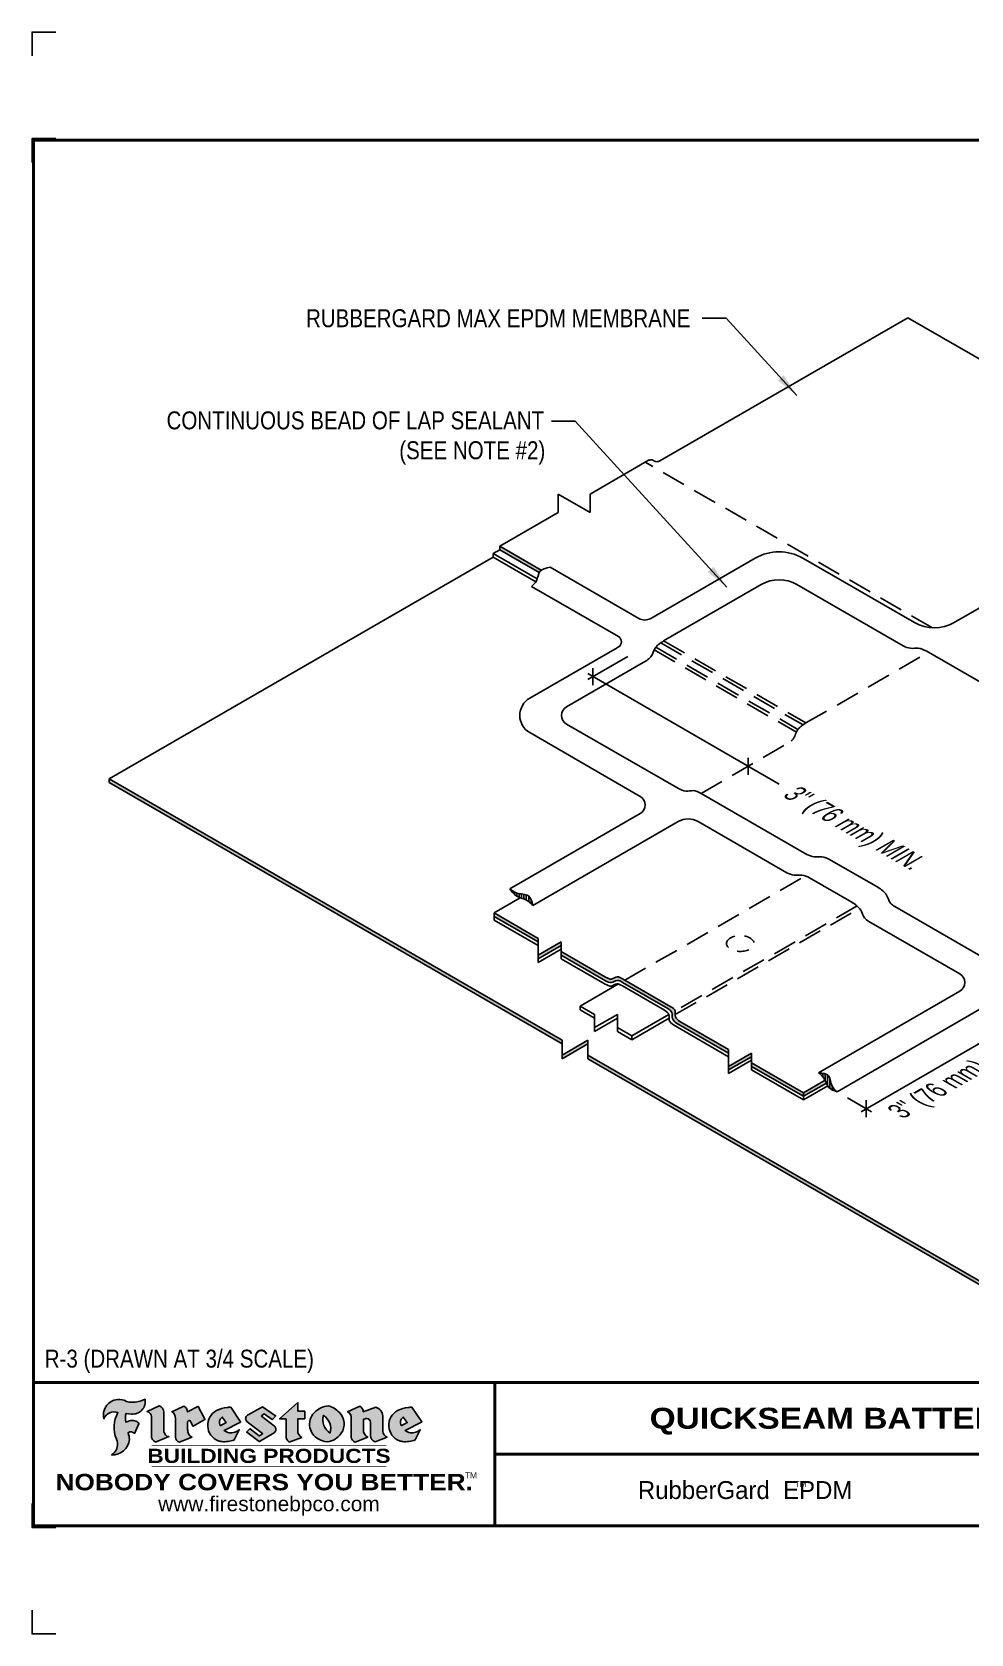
# Model space of a CAD drawing. Header units: inches. Extents: x 277.4 to 297.5, y -265.2 to -248.5.
# Drawn here: x 277.45 to 287.27, y -265.24 to -248.47 of the extents above; entities that cross this region are included whole.
import ezdxf
from ezdxf.enums import TextEntityAlignment as Align

# ---------------------------------------------------------------- set-up
doc = ezdxf.new("R2010")
doc.units = ezdxf.units.IN
doc.header["$MEASUREMENT"] = 0
doc.linetypes.add('HIDDEN', pattern=[0.375, 0.25, -0.125])
doc.linetypes.add('HIDDEN2', pattern=[0.1875, 0.125, -0.0625])
doc.layers.get('0').update_dxf_attribs({"linetype": 'CONTINUOUS'})
doc.layers.get('DEFPOINTS').update_dxf_attribs({"linetype": 'CONTINUOUS'})
for name, color, linetype in [('FSBP-ACCESSORY-FIRESTONE', 7, 'CONTINUOUS'), ('FSBP-ANNO-NOTE', 7, 'CONTINUOUS'), ('FSBP-MEMBRANE', 7, 'CONTINUOUS'), ('FSBP-SEALANTS', 1, 'CONTINUOUS'), ('FSBP-TTLB', 7, 'CONTINUOUS'), ('FSBP-TTLB-BORDER', 7, 'CONTINUOUS'), ('FSBP-TTLB-TEXT', 7, 'CONTINUOUS')]:
    doc.layers.add(name, color=color, linetype=linetype)
doc.styles.add('FSBP_ARIAL', font='arial.ttf')
doc.styles.add('FSBP_ARIAL_BOLD', font='')
doc.styles.add('FSBP_ARIAL_NAR', font='ARIALN.TTF')
doc.styles.add('FSBP_BANKGOTHIC', font='bgothm.ttf')
doc.styles.get('FSBP_ARIAL_BOLD').set_extended_font_data('Arial Black')
doc.dimstyles.new('FSBP-LEADER', dxfattribs={"dimtxt": 0.1875, "dimasz": 0.25, "dimexe": 0.0625, "dimexo": 0.125, "dimgap": 0.125, "dimtad": 0, "dimtih": 1, "dimtoh": 1, "dimdec": 4, "dimzin": 0, "dimdsep": 46, "dimlunit": 4, "dimtxsty": 'FSBP_ARIAL_NAR', "dimcen": 0.09375, "dimclrd": 256, "dimclre": 256, "dimclrt": 256, "dimadec": 0, "dimazin": 0, "dimtfac": 1, "dimtdec": 4, "dimtofl": 0, "dimtmove": 0, "dimatfit": 3, "dimfxl": 1, "dimtolj": 1, "dimtzin": 0, "dimlwd": -1, "dimlwe": -1, "dimarcsym": 0})
pattern_1 = [(90, (134.5424210461586, -3.462001263453374), (-0.025, 3.469446951953614e-18), [])]

# ---------------------------------------------------------------- blocks, each defined once
blk = doc.blocks.new('TTLB-EPDM_1')
at = {"layer": 'FSBP-TTLB-TEXT'}
h = blk.add_hatch(color=1, dxfattribs=at)
edge = h.paths.add_edge_path()
edge.add_arc((1.037309769669573, -0.1982514792917306), 0.1319107607348553, 264.0410451462098, 370.3106169565175)
edge.add_arc((1.027551646585694, 0.1214293576525799), 0.3273056962876235, 270.05058356628535, 295.23459397187514, ccw=False)
edge.add_arc((1.022801957313345, -0.06680179986895154), 0.1391656561713503, 249.3281275763668, 272.0749124149863, ccw=False)
edge.add_line((0.9736743133014443, -0.1970076156048179), (0.9474927838574558, -0.1852745150568325))
edge.add_arc((0.8939498971398288, -0.3394262635682071), 0.1631857907024099, 70.84590087378872, 194.3325259843273)
edge.add_arc((0.8444260109029493, -0.4259936440910768), 0.1179914261095279, 70.96950098067128, 156.9641407594482, ccw=False)
edge.add_arc((1.153141409296894, -0.4684497516079468), 0.3110405457095052, 150.3231137483159, 203.2084295854517)
edge.add_arc((0.7562495500622943, -0.6412608153899899), 0.1218587156617311, 0.8849157075190988, 24.34668939894999, ccw=False)
edge.add_arc((0.7493781665697374, -0.6475258110744375), 0.1289731377238325, -58.36655102076742, 3.6216782311386737, ccw=False)
edge.add_arc((0.8256699029544474, -0.5792158350996106), 0.1783301886510354, 267.2205474105585, 354.1381621173521)
edge.add_arc((0.7903121048625305, -0.6011409294291745), 0.212787892960859, 0.9996158580669322, 21.00503380861244)
edge.add_arc((1.01880712263941, -0.5666691048185161), 0.05136395668415847, 40.82117713173261, 125.52727787225791, ccw=False)
edge.add_line((1.057676976260041, -0.5330924682126437), (1.102776947655911, -0.4308018311949837))
edge.add_arc((1.040858222524664, -0.4699705673995949), 0.07326744446031509, 32.31675181867256, 66.31481236598174)
edge.add_arc((1.032262518825329, -0.5063316993097662), 0.1102246948011782, 69.8179132332389, 125.254734720681)
edge.add_arc((1.127708877207287, -0.368959353531244), 0.1659710644737306, 164.1569669952081, 196.5811013160487, ccw=False)
edge.add_line((0.9680425188342383, -0.3236487780942383), (1.023615334387159, -0.3294494641845773))
h = blk.add_hatch(color=1, dxfattribs=at)
edge = h.paths.add_edge_path()
edge.add_line((1.275239419159561, -0.6223407783464694), (1.415345367376062, -0.5660418822574371))
edge.add_arc((1.421019305783958, -0.5090099247487757), 0.05731350411836949, 181.9717871001989, 264.31851000495806, ccw=False)
edge.add_line((1.363739737527226, -0.5109819325197265), (1.363412352251203, -0.3102363679013962))
edge.add_arc((1.294263659668751, -0.3103491388303989), 0.06914878453844908, 0.0934405599591014, 72.42834396969012)
edge.add_line((1.315139561173908, -0.2444268274366692), (1.186839444240604, -0.3024209471341379))
edge.add_arc((1.175246268095289, -0.3585110609420917), 0.05727567197445628, -0.017399788185912257, 78.322067691347, ccw=False)
edge.add_line((1.232521937428658, -0.3585284546236807), (1.232574268422297, -0.555126496687123))
edge.add_arc((1.305699496415486, -0.5558575689677219), 0.07312888236350451, 179.4272023230205, 245.3845503102953)
h = blk.add_hatch(color=1, dxfattribs=at)
edge = h.paths.add_edge_path()
edge.add_line((1.792026821926584, -0.3839679064720229), (1.722158956877934, -0.2518542302253621))
edge.add_arc((1.720119655279638, -0.2529327078887852), 0.002306916790721817, 27.87197133405656, 117.3766794470751)
edge.add_line((1.719058846382097, -0.250884159729182), (1.610638460368705, -0.3070279753467702))
edge.add_arc((1.547088841662962, -0.3061026658494403), 0.06355635479880145, 359.165808011073, 425.8793658831422)
edge.add_line((1.573061729235633, -0.2480956029480268), (1.446879247402876, -0.3051325108639702))
edge.add_arc((1.407812067100189, -0.370357133046621), 0.07602957263902092, -3.441403975725109, 59.07992244284969, ccw=False)
edge.add_line((1.483704536400296, -0.3749210150788969), (1.483704536400296, -0.5723838140635706))
edge.add_arc((1.54053746518044, -0.568254406115083), 0.05698275005415228, 184.1557352478595, 255.3066498366543)
edge.add_line((1.526084036778343, -0.6233736605654059), (1.657291340682093, -0.570650514527486))
edge.add_arc((1.688298576827198, -0.5021390388423987), 0.0752015358480571, 207.5160880841914, 245.649226723163, ccw=False)
edge.add_arc((1.721050197024907, -0.4914488168456328), 0.1093332836229113, 179.4823365255141, 204.5537900001094, ccw=False)
edge.add_line((1.611721375809452, -0.4904610114968335), (1.611721375809452, -0.4126404716788983))
edge.add_arc((1.628589765097195, -0.414159299036043), 0.01693662875851176, 28.356188110622725, 174.8549701683585, ccw=False)
edge.add_arc((1.627340435522395, -0.4197189881350504), 0.02111886817708033, 22.216893572439517, 40.10213956426492, ccw=False)
edge.add_line((1.646891420738257, -0.4117336534413738), (1.666638796144639, -0.4549750258192233))
edge.add_arc((1.668737246926742, -0.4540167099035481), 0.002306916790685496, 204.545128184284, 299.6323508190091)
edge.add_line((1.669877862091766, -0.4560219186518992), (1.791128135493295, -0.3870515928837648))
edge.add_line((1.791128135493295, -0.3870515928837648), (1.792026821926584, -0.3839679064720229))
h = blk.add_hatch(color=1, dxfattribs=at)
h.paths.add_polyline_path([(2.063388732080512, -0.2583237030618903, 0.02524281661523788), (2.025024361750752, -0.2610532129309178, 0.1213611957758757), (1.901773912052249, -0.3008158885520373, 0.6151668103976068), (1.93274136141747, -0.6099060679591872, 0.05306812109568645), (1.967936229862175, -0.617865745600497, 0.1150932231766138), (2.099126721549737, -0.5994933789882708), (2.151195569562105, -0.4944891916583316, -0.08755405562188731), (2.104230609512001, -0.5187113292177372, -0.265591761123442), (1.992692314386659, -0.5010701623316862), (2.165347897647223, -0.4141184325909109, 0.4518949533370738), (2.166222728871162, -0.4107679608846269)])
h.paths.add_polyline_path([(2.014217313945437, -0.4188965037300676), (1.951113654018855, -0.4515330109460507, -0.3720533890450154), (1.973177450672722, -0.3607130665457561)], flags=16)
h = blk.add_hatch(color=1, dxfattribs=at)
edge = h.paths.add_edge_path()
edge.add_arc((2.260407392426802, -0.3775796671688782), 0.04152450223225729, 123.20805433950699, 232.2027298779723, ccw=False)
edge.add_line((2.237665217914071, -0.3428366421988329), (2.393535971665983, -0.2540943745380986))
edge.add_arc((2.394677353533142, -0.2560991469722482), 0.002306916790741334, 55.64644466176611, 119.65426054492559, ccw=False)
edge.add_line((2.395979141996861, -0.2541946229174954), (2.531809646140459, -0.3470380726374032))
edge.add_arc((2.530468902927946, -0.3489153772789875), 0.002306916790700397, -42.731101238422525, 54.4661353739603, ccw=False)
edge.add_line((2.532163440279987, -0.3504807552658491), (2.498457913851155, -0.3869673252714421))
edge.add_arc((2.496763376499139, -0.3854019472845934), 0.002306916790672934, 233.7527076894875, 317.26889876138785, ccw=False)
edge.add_line((2.495399362263356, -0.38726241234572), (2.413849913492982, -0.3274738082119626))
edge.add_arc((2.412485899257181, -0.3293342732731342), 0.002306916790720064, 53.75270768979358, 124.4135619297835)
edge.add_line((2.41118211687575, -0.3274311136421062), (2.382933981293377, -0.346782838468144))
edge.add_arc((2.38423776367478, -0.3486859980991606), 0.002306916790694898, 124.4135619293799, 231.8459020253626)
edge.add_line((2.382812599816248, -0.3505000469010184), (2.519899969301207, -0.4581994452042721))
edge.add_arc((2.494247019847682, -0.4908523236374461), 0.04152450223225742, -55.21225898295222, 51.84590202520428, ccw=False)
edge.add_line((2.517938320565804, -0.5249552055672808), (2.364434947484597, -0.6179520922513717))
edge.add_arc((2.36323960192349, -0.6159790200102006), 0.002306916790726996, 233.2955624372927, 301.20872157023314, ccw=False)
edge.add_line((2.361860787187538, -0.6178285429225383), (2.231266621301074, -0.5204709167214361))
edge.add_arc((2.232647938930649, -0.5186232623475259), 0.002306916790697672, 135.5134179846393, 233.21798691998708, ccw=False)
edge.add_line((2.231002150870836, -0.5170067083764565), (2.262839375599356, -0.4845937328397696))
edge.add_arc((2.264485163659225, -0.4862102868108537), 0.002306916790748497, 53.0352839999411, 135.513417985369, ccw=False)
edge.add_line((2.265872365996302, -0.4843670465239001), (2.361834678328762, -0.5565872257804898))
edge.add_arc((2.363221880665761, -0.5547439854936304), 0.002306916790627066, 233.0352840000685, 302.2362632414394)
edge.add_line((2.36445241715569, -0.5566953042850713), (2.39428499383348, -0.5378823484768844))
edge.add_arc((2.393054457343549, -0.5359310296853765), 0.002306916790685166, 302.2362632406177, 412.2027298768422)
edge.add_line((2.394468296066179, -0.5341081404551886), (2.234958295420142, -0.4103916733127022))
h = blk.add_hatch(color=1, dxfattribs=at)
edge = h.paths.add_edge_path()
edge.add_line((2.763460561272041, -0.2072496393923444), (2.763460561272041, -0.2969520779963801))
edge.add_arc((2.765767478062699, -0.2969520779963943), 0.00230691679065842, 179.9999999996471, 269.9999999996471)
edge.add_line((2.765767478062685, -0.2992589947870528), (2.835417693520355, -0.2992589947870528))
edge.add_arc((2.835417693520355, -0.3015659115777538), 0.002306916790701052, 0, 90, ccw=False)
edge.add_line((2.837724610311056, -0.3015659115777538), (2.837724610311056, -0.3790761307453892))
edge.add_arc((2.83541769352037, -0.3790761307453749), 0.002306916790686842, 269.99999999964706, 359.99999999964706, ccw=False)
edge.add_line((2.835417693520355, -0.3813830475360618), (2.765767478062685, -0.3813830475360618))
edge.add_arc((2.765767478062699, -0.3836899643267202), 0.00230691679065842, 90.00000000035294, 180.0000000003529)
edge.add_line((2.763460561272041, -0.3836899643267344), (2.763460561272041, -0.5033995910642801))
edge.add_arc((2.836735953378943, -0.5071368822038516), 0.07337063740681413, 177.0802527808789, 245.3249543133826)
edge.add_line((2.806105814540615, -0.5738080530967267), (2.674529557384915, -0.6226036013049594))
edge.add_arc((2.708610405062069, -0.564298408791804), 0.06753517344606039, 177.0345319916277, 239.6926428024901, ccw=False)
edge.add_line((2.641165668230087, -0.560804539009709), (2.641165668230087, -0.3836899643267344))
edge.add_arc((2.638858751439429, -0.3836899643267202), 0.00230691679065842, 359.9999999996471, 449.999999999647)
edge.add_line((2.638858751439443, -0.3813830475360618), (2.572857950769389, -0.3813830475360618))
edge.add_line((2.572857950769389, -0.3813830475360618), (2.763460561272041, -0.2072496393923444))
h = blk.add_hatch(color=1, dxfattribs=at)
edge = h.paths.add_edge_path(flags=16)
edge.add_arc((2.940363509127394, -0.4847985213681437), 0.1684614578629418, 344.5558804047865, 417.0140046669545)
edge.add_arc((3.194458079644619, -0.3883534532477785), 0.1684614578629414, 164.5558804047864, 237.0140046669546)
edge = h.paths.add_edge_path()
edge.add_arc((3.069375116502199, -0.4399344555144872), 0.1828726885096673, 136.0914512150047, 191.213418978326)
edge.add_arc((3.064939550433406, -0.4318234379590333), 0.1803148804748503, 194.0167254156723, 240.6663730831859)
edge.add_arc((3.098047041778981, -0.3845058757092554), 0.2378525180183701, 239.2975390661776, 264.2889872773176)
edge.add_arc((3.04884478212623, -0.4190232383793012), 0.203760689247156, 277.1986764832036, 326.503572961274)
edge.add_arc((3.077739326803546, -0.4341046616465112), 0.171374865791709, 325.3768876809902, 406.3828327799087)
edge.add_arc((3.011839488065919, -0.4896144380417797), 0.2571945645850002, 44.28462553519766, 73.82901434867304)
edge.add_arc((3.117152499586992, -0.4983433120546693), 0.2579560664039132, 97.50292863483666, 134.1039137579027)
h = blk.add_hatch(color=1, dxfattribs=at)
edge = h.paths.add_edge_path()
edge.add_line((3.322690228557462, -0.5721896537377091), (3.322690228557462, -0.3749210150788969))
edge.add_arc((3.246797759257384, -0.3703571330465745), 0.076029572638996, 356.5585960242387, 419.0799224428129)
edge.add_line((3.285864939560099, -0.3051325108639702), (3.412047421392799, -0.2480956029480268))
edge.add_arc((3.386074533820159, -0.3061026658494941), 0.06355635479883807, 0.3962622833877276, 65.87936588318718, ccw=False)
edge.add_line((3.449629368605429, -0.3056631084210863), (3.580526418688805, -0.2593848434574539))
edge.add_arc((3.555744121700958, -0.3530904070730321), 0.09692726601172152, 2.366977007666776, 75.18615851992018, ccw=False)
edge.add_line((3.652588689330287, -0.3490873311063041), (3.652588689330287, -0.4883770011386872))
edge.add_arc((3.761877549389556, -0.4914934052703811), 0.1093332836229047, 178.3666365323574, 204.5537900000422)
edge.add_arc((3.729125929191727, -0.5021836272670953), 0.07520153584796169, 207.5160880841711, 245.2240541443093)
edge.add_line((3.697611150971852, -0.5704631245385627), (3.572585913552643, -0.6207021253773775))
edge.add_arc((3.59534718600759, -0.5526356419907701), 0.07177131519198746, 180.3328587115751, 251.51018566665869, ccw=False)
edge.add_line((3.523577081955409, -0.5530525936986663), (3.523577081955409, -0.4153032515383615))
edge.add_arc((3.486319529276879, -0.4148773504126441), 0.0372599868942854, 359.3450650296066, 449.0500281941028)
edge.add_arc((3.482769874121713, -0.4419622099033496), 0.06447454900600783, 86.29402372314017, 119.8211331593848)
edge.add_line((3.450707067966732, -0.3860252459975726), (3.450707067966732, -0.4904610114968335))
edge.add_arc((3.560035889182251, -0.491448816845647), 0.1093332836229751, 179.4823365255069, 204.5537900001023)
edge.add_arc((3.527284268984408, -0.5021390388424952), 0.07520153584796385, 207.5160880841699, 245.6492267231416)
edge.add_line((3.496277032839316, -0.570650514527486), (3.365069728935509, -0.6233736605654059))
edge.add_arc((3.37950248606194, -0.5682868177318081), 0.05694615642555727, 183.9298782390169, 255.318496325343, ccw=False)
h = blk.add_hatch(color=1, dxfattribs=at)
h.paths.add_polyline_path([(3.957695472291277, -0.2583237030618903, 0.02524281661523822), (3.919331101961575, -0.2610532129309178, 0.1085638477195505), (3.807890832595604, -0.2939221658134414, 0.6425897848490651), (3.827048101628293, -0.6099060679591872, 0.05306812109569052), (3.862242970072884, -0.617865745600497, 0.1150932231766133), (3.993433461760503, -0.5994933789882708), (4.045502309772871, -0.4944891916583316, -0.08755405562189084), (3.998537349722767, -0.5187113292177372, -0.2655917611234366), (3.886999054597368, -0.5010701623316862), (4.059654637857989, -0.4141184325909109, 0.4518949533370731), (4.060529469081928, -0.4107679608846269)])
h.paths.add_polyline_path([(3.90852405415626, -0.4188965037300676), (3.845420394229677, -0.4515330109460507, -0.3720533890450147), (3.867484190883488, -0.3607130665457561)], flags=16)
at = {"layer": 'DEFPOINTS', "linetype": 'Continuous', "ltscale": 1.75}
for points in [[(-0.015625, 13.88083333333333), (-0.015625, 14.13083333333333), (0.234375, 14.13083333333333)], [(-0.015625, -2.380833333333342), (-0.015625, -2.630833333333342), (0.234375, -2.630833333333342)]]:
    blk.add_lwpolyline(points, dxfattribs=at)
at = {"layer": 'DEFPOINTS', "color": 1}
for points in [[(0.234375, 13.015625), (-0.015625, 13.015625), (-0.015625, 12.765625)], [(0.234375, -1.515625), (-0.015625, -1.515625), (-0.015625, -1.265625)]]:
    blk.add_lwpolyline(points, dxfattribs=at)
at = {"layer": 'FSBP-TTLB', "const_width": 0.03125}
for points in [[(0, 0), (0, -1.5), (20, -1.5), (20, 0), (0, 0)], [(4.825208527206769, 0), (4.825208527206769, -0.75)], [(4.825208527206769, -0.75), (15.84028770518938, -0.75)], [(4.825208527206769, -0.75), (4.825208527206769, -1.5)]]:
    blk.add_lwpolyline(points, dxfattribs=at)
at = {"layer": 'FSBP-TTLB-BORDER', "const_width": 0.03125}
blk.add_lwpolyline([(20, 0), (20, 13), (0, 13), (0, 0)], dxfattribs=at)
at = {"layer": 'FSBP-TTLB-TEXT', "color": 1}
blk.add_line((0.7358432058323388, -0.379822754145593), (0.7358432058323388, -0.379822754145593), dxfattribs=at)
for points in [[(1.023615323725323, -0.3294494630716969, 0.5000510906601082), (1.167090420776901, -0.1746414942047778, -0.1103304102359608), (1.027840608309816, -0.2058762110801382, -0.09957876667165425), (0.9736743133014443, -0.1970076156048179), (0.9474927838574558, -0.1852745150568325, 0.5978159689075124), (0.7358432058323388, -0.379822754145593, -0.3938834584182213), (0.8828996422548698, -0.3144510229727047, 0.2349406564350952), (0.86727108227484, -0.5910237178633082, -0.1027304183841549), (0.8780937320133262, -0.6393788197974146, -0.2772692352614086), (0.8170223912655956, -0.7573362346216896, 0.3985429150902959), (1.003067614090241, -0.5974286950643517, 0.0875124847930418), (0.9889600163401155, -0.5248671157293501, -0.3874031597924062), (1.057676976260041, -0.5330924682126437), (1.102776947655911, -0.4308018311949837, 0.1494423498871741), (1.07029056398062, -0.4028746979725923, 0.2467195073738216), (0.9686394281704906, -0.4163228904100862, -0.1424285161541127), (0.9680425188342383, -0.3236487780942383), (1.023615334387159, -0.3294494641845773)], [(2.166222728871162, -0.4107679608846269), (2.063388732080512, -0.2583237030618903, 0.02524281661523788), (2.025024361750752, -0.2610532129309178, 0.1085638477195265), (1.913584092384895, -0.2939221658134414, 0.6425897848491228), (1.93274136141747, -0.6099060679591872, 0.05306812109568648), (1.967936229862175, -0.617865745600497, 0.1150932231766137), (2.099126721549737, -0.5994933789882708), (2.151195569562105, -0.4944891916583316, -0.0875540556218873), (2.104230609512001, -0.5187113292177372, -0.2655917611234418), (1.992692314386659, -0.5010701623316862), (2.165347897647223, -0.4141184325909109)], [(2.763460561272041, -0.2072496393923444), (2.763460561272041, -0.2969520779963801, 0.4142135623730958), (2.765767478062685, -0.2992589947870528), (2.835417693520355, -0.2992589947870528, -0.414213562373095), (2.837724610311056, -0.3015659115777538), (2.837724610311056, -0.3790761307453892, -0.4142135623730938), (2.835417693520355, -0.3813830475360618), (2.765767478062685, -0.3813830475360618, 0.4142135623730958), (2.763460561272041, -0.3836899643267344), (2.763460561272041, -0.5033995910642801, 0.3068985753588853), (2.806105814540615, -0.5738080530967267), (2.674529557384915, -0.6226036013049594, -0.2804194150632976), (2.641165668230087, -0.560804539009709), (2.641165668230087, -0.3836899643267344, 0.414213562373095), (2.638858751439443, -0.3813830475360618), (2.572857950769389, -0.3813830475360618), (2.763460561272041, -0.2072496393923444)], [(4.060529469081928, -0.4107679608846269), (3.957695472291277, -0.2583237030618903, 0.02524281661523788), (3.919331101961575, -0.2610532129309178, 0.1085638477195265), (3.807890832595604, -0.2939221658134414, 0.6425897848491228), (3.827048101628293, -0.6099060679591872, 0.05306812109568648), (3.862242970072884, -0.617865745600497, 0.1150932231766137), (3.993433461760503, -0.5994933789882708), (4.045502309772871, -0.4944891916583316, -0.0875540556218873), (3.998537349722767, -0.5187113292177372, -0.2655917611234418), (3.886999054597368, -0.5010701623316862), (4.059654637857989, -0.4141184325909109)], [(4.059654637857989, -0.4141184325909109, 0.4518949533370731), (4.060529469081928, -0.4107679608846269, 0.4518949533370731)]]:
    blk.add_lwpolyline(points, format="xyb", dxfattribs=at)
for points in [[(1.275239419159561, -0.6223407783464694), (1.415345367376062, -0.5660418822574371, -0.3756100036733062), (1.363739737527226, -0.5109819325197265), (1.363412352251203, -0.3102363679013962, 0.3265360292958048), (1.315139561173908, -0.2444268274366692), (1.186839444240604, -0.3024209471341379, -0.3557863980845349), (1.232521937428658, -0.3585284546236807), (1.232574268422297, -0.555126496687123, 0.2960110723418457)], [(1.792026821926584, -0.3839679064720229), (1.722158956877934, -0.2518542302253621, 0.4116839150163434), (1.719058846382097, -0.250884159729182), (1.610638460368705, -0.3070279753467702, 0.2996033003794034), (1.573061729235633, -0.2480956029480268), (1.446879247402876, -0.3051325108639702, -0.2797757560995365), (1.483704536400296, -0.3749210150788969), (1.483704536400296, -0.5723838140635706, 0.320828638474519), (1.526084036778343, -0.6233736605654059), (1.657291340682093, -0.570650514527486, -0.1679398621276611), (1.621603752698661, -0.5368819723450571, -0.1098333365370753), (1.611721375809452, -0.4904610114968335), (1.611721375809452, -0.4126404716788983, -0.743334502655012), (1.64349420176768, -0.4061152228778298, -0.07819791644735608), (1.646891420738257, -0.4117336534413738), (1.666638796144639, -0.4549750258192233, 0.4404648714563479), (1.669877862091766, -0.4560219186518992), (1.791128135493295, -0.3870515928837648)], [(2.234958295420142, -0.4103916733127022, -0.5150044486718882), (2.237665217914071, -0.3428366421988329), (2.393535971665983, -0.2540943745380986, -0.2867822934100265), (2.395979141996861, -0.2541946229174954), (2.531809646140459, -0.3470380726374032, -0.4515027974650387), (2.532163440279987, -0.3504807552658491), (2.498457913851155, -0.3869673252714421, -0.3814439164929681), (2.495399362263356, -0.38726241234572), (2.413849913492982, -0.3274738082119626, 0.3184718635035665), (2.41118211687575, -0.3274311136421062), (2.382933981293377, -0.346782838468144, 0.5064094529656681), (2.382812599816248, -0.3505000469010184), (2.519899969301207, -0.4581994452042721, -0.5043597839115849), (2.517938320565804, -0.5249552055672808), (2.364434947484597, -0.6179520922513717, -0.3053163970316367), (2.361860787187538, -0.6178285429225383), (2.231266621301074, -0.5204709167214361, -0.4541703869768119), (2.231002150870836, -0.5170067083764565), (2.262839375599356, -0.4845937328397696, -0.3762644290664977), (2.265872365996302, -0.4843670465239001), (2.361834678328762, -0.5565872257804898, 0.3114700032088108), (2.36445241715569, -0.5566953042850713), (2.39428499383348, -0.5378823484768844, 0.520381097387146), (2.394468296066179, -0.5341081404551886)], [(2.937624918725987, -0.3131105398334029, 0.2452625673097023), (2.889993533867141, -0.4754966266250307, 0.2064059665179019), (2.976604338974084, -0.5890186876871866, 0.1094800500670344), (3.074378098474654, -0.6211778035979165, 0.2185147641853038), (3.218764944843201, -0.5314757029352819, 0.3689489483072479), (3.195959963110113, -0.3100352223135445, 0.1296305888694145), (3.0834694040758, -0.242595816912754, 0.1610736375384317)], [(3.322690228557462, -0.5721896537377091), (3.322690228557462, -0.3749210150788969, 0.2797757560995341), (3.285864939560099, -0.3051325108639702), (3.412047421392799, -0.2480956029480268, -0.2937618496109166), (3.449629368605429, -0.3056631084210863), (3.580526418688805, -0.2593848434574539, -0.3288760160581939), (3.652588689330287, -0.3490873311063041), (3.652588689330287, -0.4883770011386872, 0.114762897203527), (3.662431105063263, -0.536926560769686, 0.166032965990522), (3.697611150971852, -0.5704631245385627), (3.572585913552643, -0.6207021253773775, -0.3209557512194564), (3.523577081955409, -0.5530525936986663), (3.523577081955409, -0.4153032515383615, 0.4127061514896111), (3.48693727661589, -0.3776224848030694, 0.1473421876160361), (3.450707067966732, -0.3860252459975726), (3.450707067966732, -0.4904610114968335, 0.1098333365370753), (3.460589444855941, -0.5368819723450855, 0.1679398621276611), (3.496277032839316, -0.570650514527486), (3.365069728935509, -0.6233736605654059, -0.3219729545308964), (3.322690228557462, -0.5721896537377091, 29.1476284739)], [(1.951113654018855, -0.4515330109460507), (2.014217313945437, -0.4188965037300676), (1.973177450672722, -0.3607130665457561, 0.3720533890450154)], [(3.10274193015772, -0.5296595419651595, 0.3271311138286319), (3.032079658614293, -0.3434924326507627, 0.3271311138286322)], [(3.845420394229677, -0.4515330109460507), (3.90852405415626, -0.4188965037300676), (3.867484190883488, -0.3607130665457561, 0.3720533890450154)]]:
    blk.add_lwpolyline(points, format="xyb", close=True, dxfattribs=at)
at = {"layer": 'FSBP-TTLB-TEXT', "const_width": 0.0078125}
for points in [[(1.233926579809207, -0.6584455781731435), (3.691229482685259, -0.6584455781731577)], [(1.233926579809207, -0.8761560960495984), (3.691229482685259, -0.8761560960495842)]]:
    blk.add_lwpolyline(points, dxfattribs=at)
at = {"layer": 'FSBP-TTLB-TEXT', "color": 1}
for centre, start, end in [((1.789987520328282, -0.3850463841354355), 299.6323508193319, 27.87197133380463), ((2.164310260790558, -0.412058050385383), 296.7304547840455, 34.00233684987403)]:
    blk.add_arc(centre, 0.00230691679068068, start, end, dxfattribs=at)
at = {"layer": 'FSBP-TTLB-TEXT', "lineweight": 18, "style": 'FSBP_ARIAL_BOLD'}
blk.add_text('BUILDING PRODUCTS', height=0.1484375, dxfattribs=at).set_placement((2.462578031247233, -0.7673008371113639), align=Align.MIDDLE_CENTER)
at = {"layer": 'FSBP-TTLB-TEXT', "color": 1}
for s, height, style, p in [('NOBODY COVERS YOU BETTER.', 0.171875, 'FSBP_ARIAL_BOLD', (2.412604263603384, -1.041650450587369)), ('TM', 0.0625, 'FSBP_BANKGOTHIC', (4.576671173373001, -0.9725745042934193))]:
    blk.add_text(s, height=height, dxfattribs=dict(at, style=style)).set_placement(p, align=Align.MIDDLE_CENTER)
at = {"layer": 'FSBP-TTLB-TEXT'}
for s, height, style, p in [('RubberGard  EPDM', 0.1875, 'FSBP_BANKGOTHIC', (7.443365678241776, -1.125)), ('TM', 0.0625, 'FSBP_BANKGOTHIC', (8.023397742165457, -1.062518816683806)), ('www.firestonebpco.com', 0.15625, 'FSBP_ARIAL', (2.462578031247233, -1.268657306740124))]:
    blk.add_text(s, height=height, dxfattribs=dict(at, style=style)).set_placement(p, align=Align.MIDDLE_CENTER)
for tag, height, style, p in [('MAXIMUM_WARRANTY', 0.1875, 'FSBP_ARIAL_BOLD', (18.03987100774941, 0.2240244307510579)), ('ACCPT_SYSTEMS', 0.21875, 'FSBP_ARIAL', (12.49438170418193, -1.125))]:
    blk.add_attdef(tag, text='', height=height, dxfattribs=dict(at, style=style)).set_placement(p, align=Align.MIDDLE_LEFT)
for tag, height, style, p in [('DETAIL_DESCP_LINE_1', 0.21875, 'FSBP_ARIAL_BOLD', (10.33118450231211, -0.3736318192489421)), ('ISSUE_REV_DATE', 0.21875, 'FSBP_ARIAL', (16.84069633627263, -0.7282559425942452)), ('DETAIL_NUMBER', 0.4375, 'FSBP_ARIAL', (18.91941590748775, -0.8931630692489421))]:
    blk.add_attdef(tag, text='', height=height, dxfattribs=dict(at, style=style)).set_placement(p, align=Align.MIDDLE_CENTER)

msp = doc.modelspace()

# ---------------------------------------------------------------- hatches: boundary and pattern name
at = {"layer": 'FSBP-MEMBRANE'}
h = msp.add_hatch(color=256, dxfattribs=at)
edge = h.paths.add_edge_path()
edge.add_line((282.3386251699789, -253.8546582881031), (282.3386251699789, -253.8921582881037))
edge.add_line((282.3386251699789, -253.8921582881037), (282.7526453360551, -254.1311929424378))
edge.add_spline(control_points=[(282.7526453360551, -254.1311929424377), (282.7547893825515, -254.1270547749422), (282.7606683385544, -254.1175353584323), (282.7686318122929, -254.1099327828122), (282.7739320277897, -254.1059828196405)], knot_values=[0.09305818166656854, 0.09305818166656854, 0.09305818166656854, 0.09305818166656854, 0.1078660927227675, 0.1292804234083405, 0.1292804234083405, 0.1292804234083405, 0.1292804234083405], degree=3, periodic=0)
edge.add_line((282.7739320277897, -254.1059828196405), (282.3386251699789, -253.8546582881031))
msp.add_hatch(color=256, dxfattribs=at).paths.add_polyline_path([(278.2533434398612, -256.2882967947027), (278.2533434398612, -256.3257967947026), (282.9919738518308, -259.0616463386434), (282.9919738518308, -259.0241463386434)])
h = msp.add_hatch(color=256, dxfattribs=at)
h.paths.add_polyline_path([(282.2801732777965, -257.6915689928817), (282.2801732777965, -257.7290689928819), (282.7423072909427, -257.9958821897735), (282.7423072909426, -257.9583821897734)])
h.paths.add_polyline_path([(282.982437909884, -258.0333821897733), (282.982437909884, -257.9958821897735), (282.7423072909427, -258.1345216672599), (282.7423072909427, -258.17202166726)])
edge = h.paths.add_edge_path()
edge.add_line((282.982437909884, -258.0970216672598), (282.982437909884, -258.13452166726))
edge.add_line((282.982437909884, -258.13452166726), (283.4445719229795, -258.4013348641223))
edge.add_spline(control_points=[(283.4445719229837, -258.4013348641245), (283.4657988204937, -258.4125280905972), (283.5071458475504, -258.4343309300183), (283.5654664160084, -258.3835426555177), (283.6042545976081, -258.4070894634857), (283.6234288783937, -258.4187294292939)], knot_values=[0, 0, 0, 0, 0.07911062281623087, 0.1540964269747002, 0.2274015220446953, 0.2274015220446953, 0.2274015220446953, 0.2274015220446953], degree=3, periodic=0)
edge.add_line((283.623428878395, -258.4187294292949), (284.0967389502476, -258.6919951266888))
edge.add_spline(control_points=[(284.0967389502474, -258.6919951266888), (284.1155440497463, -258.7042225581646), (284.1535854043358, -258.7289577666393), (284.1331216051255, -258.8035363859205), (284.1707015500883, -258.8313336553875), (284.1899944883464, -258.8456043256639)], knot_values=[0, 0, 0, 0, 0.07330509507001753, 0.1482908992285296, 0.227401522044658, 0.227401522044658, 0.227401522044658, 0.227401522044658], degree=3, periodic=0)
edge.add_line((284.1899944883471, -258.8456043256645), (284.7327975271278, -259.1589918062214))
edge.add_line((284.7327975271278, -259.1589918062214), (284.7327975271278, -259.1214918062214))
edge.add_line((284.7327975271278, -259.1214918062213), (284.2224704409884, -258.8268543256642))
edge.add_spline(control_points=[(284.2224704409883, -258.826854325664), (284.2031775027303, -258.8125836553875), (284.1773635062992, -258.793489465241), (284.1758244740657, -258.7636654510628), (284.1758365977635, -258.7559679270237)], knot_values=[0, 0, 0, 0, 0.07911062281619348, 0.1058501980217167, 0.1058501980217167, 0.1058501980217167, 0.1058501980217167], degree=3, periodic=0)
edge.add_spline(control_points=[(284.1758365977635, -258.7559679270237), (284.1758570716173, -258.7429687592391), (284.1770208856922, -258.7295034067013), (284.1737981834555, -258.7180823060312)], knot_values=[0.1058501980217167, 0.1058501980217167, 0.1058501980217167, 0.1058501980217167, 0.1510065655522971, 0.1510065655522971, 0.1510065655522971, 0.1510065655522971], degree=3, periodic=0)
edge.add_spline(control_points=[(284.1737981834555, -258.7180823060312), (284.1735776674163, -258.7173008078663), (284.1676177500848, -258.6982153844951), (284.1480200023882, -258.6854725581646), (284.1292149028893, -258.6732451266888)], knot_values=[0.1510065655522971, 0.1510065655522971, 0.1510065655522971, 0.1510065655522971, 0.1540964269746489, 0.2274015220446077, 0.2274015220446077, 0.2274015220446077, 0.2274015220446077], degree=3, periodic=0)
edge.add_line((284.1292149028897, -258.6732451266892), (283.6249235656406, -258.3820923873786))
edge.add_spline(control_points=[(283.6249235656389, -258.3820923873773), (283.6057492848532, -258.370452421569), (283.5669611032536, -258.3469056136011), (283.5086405347956, -258.3976938881016), (283.4672935077389, -258.3758910486806), (283.4460666102289, -258.3646978222079)], knot_values=[0, 0, 0, 0, 0.07330509506999511, 0.1482908992284644, 0.2274015220446519, 0.2274015220446519, 0.2274015220446519, 0.2274015220446519], degree=3, periodic=0)
edge.add_line((283.4460666102254, -258.3646978222059), (282.982437909884, -258.0970216672598))
h.paths.add_polyline_path([(284.9729281460693, -259.1964918062214), (284.9729281460693, -259.1589918062213), (284.7327975271278, -259.2976312837078), (284.7327975271278, -259.3351312837079)])
h.paths.add_polyline_path([(284.9729281460693, -259.2601312837078), (284.9729281460692, -259.2976312837079), (285.5157311848506, -259.6110187642652), (285.5157311848506, -259.5735187642654)])
edge = h.paths.add_edge_path()
edge.add_spline(control_points=[(285.7560175110495, -259.4722893891517), (285.7515626885778, -259.4624185227675), (285.7472643606102, -259.4523314051449), (285.7424914708407, -259.4425986521074)], knot_values=[0.12616494056898, 0.12616494056898, 0.12616494056898, 0.12616494056898, 0.1643446745550489, 0.1643446745550489, 0.1643446745550489, 0.1643446745550489], degree=3, periodic=0)
edge.add_line((285.7424914708407, -259.4425986521074), (285.5157311848507, -259.5735187642653))
edge.add_line((285.5157311848507, -259.5735187642653), (285.5157311848507, -259.6110187642653))
edge.add_line((285.5157311848507, -259.6110187642653), (285.7560175110495, -259.4722893891517))
h = msp.add_hatch(color=256, dxfattribs=at)
h.paths.add_polyline_path([(283.2619728504815, -259.1800303331954), (283.2619728504815, -259.2175303331953), (287.9509155651219, -261.9246926717076), (287.9509155651219, -261.8871926717076)])
h.paths.add_polyline_path([(283.2619728504815, -259.0616463386435), (283.2619728504815, -259.0241463386435), (282.9919738518308, -259.1800303331953), (282.9919738518308, -259.2175303331954)])
at = {"layer": 'FSBP-SEALANTS'}
h = msp.add_hatch(dxfattribs=at)
h.set_pattern_fill('ANSI31', color=256, scale=0.2, angle=45, style=0)
h.set_pattern_definition(pattern_1)
edge = h.paths.add_edge_path()
edge.add_spline(control_points=[(282.6860798627538, -257.6134687167911), (282.6756656226019, -257.5736891858338), (282.6534446743019, -257.488811279437), (282.5239250310443, -257.5003220911055), (282.4673693371226, -257.4579792220752), (282.4441891602524, -257.4406243789946)], knot_values=[0, 0, 0, 0, 0.1314172801804019, 0.2804061118279817, 0.3838827849827198, 0.3838827849827198, 0.3838827849827198, 0.3838827849827198], degree=3, periodic=0)
edge.add_spline(control_points=[(282.4441891602524, -257.4406243789946), (282.4702748829645, -257.4732563490773), (282.5015792540423, -257.5124165943863), (282.5458424797034, -257.5309980886274), (282.5533989303821, -257.5338220888121)], knot_values=[0.1878152017506203, 0.1878152017506203, 0.1878152017506203, 0.1878152017506203, 0.3328294689591825, 0.3618406823695032, 0.3618406823695032, 0.3618406823695032, 0.3618406823695032], degree=3, periodic=0)
edge.add_spline(control_points=[(282.5533989303821, -257.5338220888121), (282.5749649685416, -257.5418817584024), (282.627163635112, -257.5551077649229), (282.6649509588784, -257.592538949366), (282.6860798627538, -257.6134687167911)], knot_values=[0, 0, 0, 0, 0.08279772634861682, 0.1878152017506204, 0.1878152017506204, 0.1878152017506204, 0.1878152017506204], degree=3, periodic=0)
h = msp.add_hatch(dxfattribs=at)
h.set_pattern_fill('ANSI31', color=256, scale=0.2, angle=45, style=0)
h.set_pattern_definition(pattern_1)
edge = h.paths.add_edge_path()
edge.add_spline(control_points=[(285.8677120229317, -259.5640525326497), (285.8476761580715, -259.5464789069923), (285.7983206696767, -259.5031887928276), (285.8023713958908, -259.3761073724509), (285.7161217870101, -259.3676862226804), (285.6737313161983, -259.3635473458997)], knot_values=[0, 0, 0, 0, 0.09391885667534985, 0.23135567508684, 0.3641902836959798, 0.3641902836959798, 0.3641902836959798, 0.3641902836959798], degree=3, periodic=0)
edge.add_spline(control_points=[(285.6737313161983, -259.3635473458997), (285.6948557777268, -259.3812895370666), (285.7220453039767, -259.4041257060175), (285.7389732670447, -259.4354244221681), (285.7424914708407, -259.4425986521074)], knot_values=[0, 0, 0, 0, 0.09802180474914961, 0.1261649405689799, 0.1261649405689799, 0.1261649405689799, 0.1261649405689799], degree=3, periodic=0)
edge.add_spline(control_points=[(285.7424914708407, -259.4425986521074), (285.7472643606102, -259.4523314051449), (285.7515626885778, -259.4624185227675), (285.7560175110495, -259.4722893891517)], knot_values=[0.1261649405689799, 0.1261649405689799, 0.1261649405689799, 0.1261649405689799, 0.1643446745550489, 0.1643446745550489, 0.1643446745550489, 0.1643446745550489], degree=3, periodic=0)
edge.add_spline(control_points=[(285.7560175110495, -259.4722893891517), (285.7605659833408, -259.4823677620887), (285.7652775989886, -259.4922206961), (285.7708240552365, -259.5012408268796)], knot_values=[0.1643446745550489, 0.1643446745550489, 0.1643446745550489, 0.1643446745550489, 0.2033270275489429, 0.2033270275489429, 0.2033270275489429, 0.2033270275489429], degree=3, periodic=0)
edge.add_spline(control_points=[(285.7708240552365, -259.5012408268796), (285.7745565727797, -259.5073109723691), (285.7967256726204, -259.5380142391495), (285.8358456585143, -259.5523637256348), (285.8677120229317, -259.5640525326497)], knot_values=[0.2033270275489429, 0.2033270275489429, 0.2033270275489429, 0.2033270275489429, 0.2295604115184848, 0.3448080262700725, 0.3448080262700725, 0.3448080262700725, 0.3448080262700725], degree=3, periodic=0)

# ---------------------------------------------------------------- linework, layer by layer
at = {"layer": 'FSBP-ACCESSORY-FIRESTONE', "linetype": 'HIDDEN'}
for p, q in [((283.6490708021518, -258.3960338008782), (285.5376624671699, -257.3056548946906)), ((286.0778204793079, -257.6187945209778), (284.1737981834556, -258.7180823060312)), ((284.1758365977636, -258.7559679269817), (286.1024015114173, -257.6436651554725))]:
    msp.add_line(p, q, dxfattribs=at)
at = {"layer": 'FSBP-ACCESSORY-FIRESTONE'}
for p, q in [((283.1798562782138, -258.6669349325814), (283.5808086741608, -258.4354449588491)), ((283.1798562782138, -258.7059974325814), (283.1798562782138, -258.6669349325814)), ((283.3304239074257, -258.7538651938382), (283.1798562782138, -258.6669349325814)), ((283.3304239074257, -258.7929276938381), (283.1798562782138, -258.7059974325814)), ((283.5705545263671, -258.7538651938382), (283.3304239074257, -258.8925046713246)), ((283.3304239074257, -258.9315671713246), (283.3304239074257, -258.7538651938382)), ((283.3304239074257, -258.9315671713246), (283.5705545263671, -258.7929276938381)), ((283.5705545263671, -258.7538651938382), (283.5705545263671, -258.9315671713246)), ((284.1088462781718, -258.7555823060312), (283.7211221555791, -258.9794349325814)), ((283.7211221555791, -259.0184974325814), (284.1108846924797, -258.7934679269817)), ((283.7211221555791, -258.9794349325814), (283.5705545263671, -258.8925046713246)), ((283.7211221555791, -259.0184974325814), (283.5705545263671, -258.9315671713246)), ((283.7211221555791, -258.9794349325814), (283.7211221555791, -259.0184974325814))]:
    msp.add_line(p, q, dxfattribs=at)
at = {"layer": 'FSBP-ACCESSORY-FIRESTONE', "linetype": 'HIDDEN2'}
msp.add_ellipse((284.8551763926991, -258.0121884135045), major_axis=(-0.1435247896162018, 0), ratio=0.5773502691897233, dxfattribs=at)
at = {"layer": 'FSBP-ANNO-NOTE'}
for p, q in [((283.677618356417, -255.009753700476), (283.2597283956714, -255.2510225818041)), ((285.260919732679, -256.3439109389253), (283.2597283956714, -255.1885225818041)), ((283.313854983408, -255.1313842341558), (283.313854983408, -255.3081609294525)), ((284.9376526157513, -256.0688842342987), (284.9376526157513, -256.2456609295953)), ((287.8512891961133, -258.7717713475445), (286.1192383885445, -259.7717713475445)), ((285.9759651984048, -259.6265525326497), (286.2274915640175, -259.7717713475445)), ((286.173364976281, -259.8289096951928), (286.173364976281, -259.6521329998962))]:
    msp.add_line(p, q, dxfattribs=at)
at = {"layer": 'FSBP-MEMBRANE'}
for p, q in [((284.0130295682438, -252.9629404580333), (286.6079108378789, -251.4647850584944)), ((291.3465412498485, -254.2006346024352), (286.6079108378788, -251.4647850584944)), ((283.2835654286604, -253.3090967753857), (283.8947645674038, -252.9562207881038)), ((283.2835654286604, -253.5017823008217), (282.9498243087223, -253.3090967753857)), ((282.9498243087223, -253.3090967753857), (282.9498243087223, -253.5017823008217)), ((283.2835654286604, -253.5017823008217), (283.2835654286604, -253.3090967753857)), ((282.3386251699789, -253.8546582881036), (282.9498243087223, -253.5017823008217)), ((282.2709669353081, -253.9312207881038), (282.3386251699789, -253.8921582881038)), ((282.2709669353081, -253.9687207881037), (282.2709669353081, -253.9312207881038)), ((282.2709669353081, -253.9312207881037), (282.7308599338159, -254.1967401345906)), ((282.7739320277897, -254.1059828196405), (282.3386251699789, -253.8546582881031)), ((282.3386251699789, -253.8921582881038), (282.3386251699789, -253.8546582881036)), ((282.752645336055, -254.1311929424377), (282.3386251699789, -253.8921582881037)), ((278.2533434398612, -256.2882967947027), (282.2709669353081, -253.9687207881037)), ((282.2709669353083, -253.9687207881036), (282.7171543770336, -254.2263272276928)), ((282.9919738518308, -259.0241463386434), (278.2533434398611, -256.2882967947027)), ((278.2533434398612, -256.2882967947027), (278.2533434398612, -256.3257967947026)), ((282.9919738518308, -259.0616463386434), (278.2533434398612, -256.3257967947026)), ((282.2801732777966, -257.691568992882), (282.5533989303821, -257.5338220888122)), ((282.2801732777966, -257.7665689928818), (282.2801732777966, -257.691568992882)), ((282.2801732777966, -257.6915689928818), (282.7423072909427, -257.9583821897734)), ((282.2801732777966, -257.7290689928819), (282.7423072909427, -257.9958821897735)), ((282.7423072909427, -258.0333821897734), (282.2801732777966, -257.7665689928818)), ((282.7423072909427, -258.2095216672599), (282.7423072909427, -257.9583821897735)), ((282.982437909884, -257.9958821897735), (282.7423072909427, -258.1345216672599)), ((282.7423072909427, -258.17202166726), (282.982437909884, -258.0333821897734)), ((282.7423072909426, -258.20952166726), (282.982437909884, -258.0708821897735)), ((282.982437909884, -257.9958821897735), (282.982437909884, -258.17202166726)), ((282.982437909884, -258.0970216672598), (283.4460666102771, -258.3646978222359)), ((282.982437909884, -258.1345216672599), (283.4445719230302, -258.4013348641515)), ((283.4430772357385, -258.4379719060412), (282.982437909884, -258.1720216672597)), ((284.0642629976054, -258.7107451266888), (283.6219341911485, -258.4553664712107)), ((284.0967389502474, -258.6919951266887), (283.6234288783937, -258.418729429294)), ((284.1292149028893, -258.6732451266889), (283.6249235656388, -258.3820923873773)), ((284.1575185357045, -258.864354325664), (284.7327975271278, -259.1964918062216)), ((284.7327975271278, -259.1589918062214), (284.1899944883464, -258.845604325664)), ((284.7327975271278, -259.1214918062215), (284.2224704409883, -258.826854325664)), ((282.9919738518308, -259.1800303331954), (283.2619728504815, -259.0241463386435)), ((282.9919738518308, -259.1800303331954), (282.9919738518308, -259.0241463386434)), ((282.9919738518308, -259.2175303331953), (283.2619728504815, -259.0616463386435)), ((283.2619728504815, -259.0241463386435), (283.2619728504815, -259.2175303331953)), ((284.7327975271278, -259.372631283708), (284.7327975271278, -259.1214918062215)), ((282.9919738518308, -259.1800303331954), (282.9919738518308, -259.2175303331953)), ((287.9509155651218, -261.8871926717077), (283.2619728504815, -259.1800303331954)), ((287.9509155651218, -261.9246926717076), (283.2619728504815, -259.2175303331953)), ((284.9729281460693, -259.1589918062214), (284.7327975271278, -259.2976312837079)), ((284.7327975271278, -259.3351312837079), (284.9729281460693, -259.1964918062214)), ((284.7327975271278, -259.372631283708), (284.9729281460693, -259.2339918062214)), ((284.9729281460693, -259.1589918062214), (284.9729281460692, -259.3351312837079)), ((285.5157311848506, -259.5735187642653), (284.9729281460693, -259.2601312837078)), ((285.5157311848506, -259.6110187642653), (284.9729281460692, -259.2976312837079)), ((284.9729281460692, -259.335131283708), (285.5157311848506, -259.6485187642654)), ((285.5157311848506, -259.5735187642653), (285.7424914708407, -259.4425986521074)), ((285.5157311848506, -259.6110187642654), (285.7560175110496, -259.4722893891517)), ((285.5157311848506, -259.6485187642654), (285.7708240552366, -259.5012408268797)), ((285.5157311848506, -259.6485187642654), (285.5157311848507, -259.5735187642654))]:
    msp.add_line(p, q, dxfattribs=at)
at = {"layer": 'FSBP-MEMBRANE', "linetype": 'HIDDEN'}
for p, q in [((286.8646757946023, -254.708399834596), (283.862288614762, -252.9749707881037)), ((283.9542935330165, -254.9405898524248), (285.4427746957713, -255.7999648524249)), ((283.9706821463822, -254.912551822763), (285.459163309137, -255.7719268227632)), ((284.0236408971763, -254.8650025717899), (285.5121220599309, -255.72437757179)), ((284.0540259041359, -254.8450453637379), (285.5425070668904, -255.7044203637379)), ((285.5425070668909, -255.7044203637377), (286.8236120655893, -254.9647740478788)), ((284.4451939641909, -256.441593716791), (285.3276420323612, -255.9321120870868))]:
    msp.add_line(p, q, dxfattribs=at)
at = {"layer": 'FSBP-MEMBRANE'}
for points in [[(283.894764567404, -252.9562207881037), (283.9331765565942, -252.9507301172383), (283.9677362850503, -252.9695790360828), (284.0130295682438, -252.9629404580334)], [(283.4430772357386, -258.4379719060413), (283.5062764877829, -258.4567343312103), (283.5645962677274, -258.4342938616589), (283.6219341911485, -258.4553664712106)], [(283.4445719229837, -258.4013348641245), (283.5077711750282, -258.4200972892936), (283.5660909549725, -258.3976568197422), (283.6234288783937, -258.4187294292939)], [(283.4460666102289, -258.3646978222079), (283.5092658622734, -258.3834602473769), (283.5675856422178, -258.3610197778255), (283.6249235656389, -258.3820923873773)], [(284.1575185357045, -258.864354325664), (284.1131992577783, -258.8155488376396), (284.1081213441927, -258.7532673299502), (284.0642629976054, -258.7107451266888)], [(284.1899944883464, -258.8456043256639), (284.1456752104202, -258.7967988376396), (284.1405972968346, -258.7345173299502), (284.0967389502474, -258.6919951266888)], [(284.2224704409883, -258.826854325664), (284.1781511630621, -258.7780488376395), (284.1730732494765, -258.7157673299502), (284.1292149028893, -258.6732451266888)]]:
    msp.add_spline(points, degree=3, dxfattribs=at)
at = {"layer": 'FSBP-MEMBRANE', "linetype": 'HIDDEN'}
msp.add_spline([(285.5425070668909, -255.7044203637377), (285.449369960385, -255.7867518416627), (285.4159250090996, -255.8616648350891), (285.3276420323612, -255.9321120870868)], degree=3, dxfattribs=at)
at = {"layer": 'FSBP-SEALANTS'}
for p, q in [((288.5423050842934, -253.8162361708757), (287.0928975258834, -254.653052014889)), ((282.865398969822, -254.0750575996071), (283.7934084619948, -254.610844130266)), ((285.0107665611484, -253.9801708884904), (283.9184084621403, -254.6108441302385)), ((285.510766561135, -253.9801708880312), (286.6762308592167, -254.653052014889)), ((285.073266557474, -254.2565864964435), (284.0540259041359, -254.8450453637379)), ((286.5603864494169, -254.8986692137071), (285.448266557474, -254.2565864964435)), ((282.6716153103236, -254.2756765522334), (283.5813337772571, -254.8009027540043)), ((283.5685279309239, -254.9164870870867), (282.6535825820125, -255.4447310307606)), ((283.8391608696062, -255.0727370870871), (283.0385984590559, -255.5349420093276)), ((288.0190382731569, -255.6549536906144), (286.7994648290789, -254.9508326343794)), ((283.0385984590559, -255.7153639684493), (284.2098569558366, -256.3915903778503)), ((283.8086302137865, -256.4724420085754), (282.6535825821734, -255.805574949097)), ((284.4451939641908, -256.441593716791), (285.5508658723716, -257.0799536906145)), ((283.8086302137865, -256.6528639676973), (282.4441891602524, -257.4406243789947)), ((284.205710828183, -256.7361093698316), (282.6860798627538, -257.6134687167911)), ((285.3421954644824, -257.2719777744479), (284.4140441615164, -256.7361093698316)), ((285.7899442520331, -257.1321171112865), (286.2942355892832, -257.4232698505979)), ((286.0236026506007, -257.579519850598), (285.581273844144, -257.3241411951199)), ((286.4719161425853, -257.6256218548269), (287.6196300946171, -258.2882548139851)), ((287.1510284158628, -258.3302075069469), (286.201283203903, -257.781871854827)), ((287.1510284158628, -258.5106294660687), (285.6737313161983, -259.3635473458999)), ((287.3873429883608, -258.6866931856903), (285.8677120229317, -259.5640525326497))]:
    msp.add_line(p, q, dxfattribs=at)
for centre, radius, start, end in [((285.2607665615394, -254.4131835901569), 0.5, 60.00000005351653, 120.0000000517401), ((285.260766557474, -254.5813460228627), 0.375, 60.00000000000016, 119.9999999999951), ((283.8559084620438, -254.5025909548212), 0.125, 239.9999999740361, 300.0000000511062), ((286.88456419255, -254.2922080966456), 0.4166666666666666, 240.0000000000006, 299.9999999999986), ((283.5500837772569, -254.8550293417409), 0.0625, 300.0549347054596, 59.99999999993154), ((282.7577492486791, -255.6251529898823), 0.2083333333333333, 120.0000000000048, 240.0000000511273), ((283.0906817923893, -255.6251529888884), 0.1041666666666667, 120.0000000000039, 239.9999999999993), ((283.7565468804532, -256.5626529881364), 0.1041666666666667, 299.9999999999986, 59.99999999999716), ((284.3098774948497, -256.9165313289534), 0.2083333333333333, 59.99999999999935, 120.0000000000014), ((287.0989450825294, -258.4204184865078), 0.1041666666666667, 299.9999999999993, 59.99999999999917)]:
    msp.add_arc(centre, radius, start, end, dxfattribs=at)
for points in [[(282.865398969822, -254.0750575996071), (282.7599444723693, -254.1195919127962), (282.7225962407146, -254.2168152777947), (282.6716153103236, -254.2756765522334)], [(284.0540259041359, -254.845045363738), (283.9608887976299, -254.9273768416631), (283.9274438463445, -255.0022898350894), (283.8391608696062, -255.072737087087)], [(286.7994648290789, -254.9508326343794), (286.7161861126716, -254.922925856806), (286.637593591762, -254.922925856806), (286.5603864494167, -254.898669213707)], [(284.4451939641908, -256.441593716791), (284.3646461628584, -256.4126409139097), (284.2863371205288, -256.4174842147784), (284.2098569558369, -256.3915903778504)], [(285.789944252033, -257.1321171112866), (285.7066655356256, -257.1042103337131), (285.6280730147161, -257.1042103337131), (285.5508658723708, -257.0799536906142)], [(285.5812738441439, -257.3241411951198), (285.4979951277365, -257.2962344175465), (285.419402606827, -257.2962344175465), (285.3421954644817, -257.2719777744475)], [(282.6860798627538, -257.613468716791), (282.6389375325502, -257.5146203250831), (282.5185383057432, -257.4843040562904), (282.4441891602524, -257.4406243789946)], [(282.6860798627538, -257.613468716791), (282.6181874112663, -257.558247219716), (282.53144466836, -257.5242308628818), (282.4441891602524, -257.4406243789946)], [(286.2942355892832, -257.423269850598), (286.3858348176748, -257.5058532518494), (286.426718607766, -257.5885331817786), (286.4719161425917, -257.6256218548306)], [(286.0236026506007, -257.579519850598), (286.1152018789923, -257.6621032518494), (286.1560856690834, -257.7447831817786), (286.2012832039091, -257.7818718548306)], [(285.8677120229317, -259.5640525326498), (285.8161620520561, -259.5051617653394), (285.7793422569845, -259.3967109478577), (285.6737313161983, -259.3635473458997)], [(285.6737313161983, -259.3635473458997), (285.7309105533637, -259.4218821338091), (285.7833605348346, -259.5181347105054), (285.8677120229317, -259.5640525326498)]]:
    msp.add_spline(points, degree=3, dxfattribs=at)
msp.add_open_spline([(283.5813856589966, -254.9091259423693), (283.5771192370387, -254.9115946194031), (283.5728235839813, -254.9140408532449), (283.5685279309239, -254.9164870870868)], degree=3, dxfattribs=at)

# ---------------------------------------------------------------- block references
ref = msp.add_blockref('TTLB-EPDM_1', (277.4627011304548, -262.6057045035641))
ref.add_attrib('DETAIL_DESCP_LINE_1', 'QUICKSEAM BATTEN COVER AT FIELD SEAM', dxfattribs={"layer": 'FSBP-TTLB-TEXT', "height": 0.21875, "style": 'FSBP_ARIAL_BOLD'}).set_placement((287.7938856327669, -262.979336322813), align=Align.MIDDLE_CENTER)

# ---------------------------------------------------------------- texts
at = {"layer": 'DEFPOINTS', "style": 'FSBP_ARIAL_NAR'}
msp.add_text('R-3 (DRAWN AT 3/4 SCALE)', height=0.1875, dxfattribs=at).set_placement((277.5798584845293, -262.355704503564), align=Align.MIDDLE_LEFT)
at = {"layer": 'FSBP-ANNO-NOTE', "style": 'FSBP_ARIAL_NAR'}
msp.add_text('RUBBERGARD MAX EPDM MEMBRANE', height=0.1875, dxfattribs=at).set_placement((284.3335464980342, -251.4696588402975), align=Align.MIDDLE_RIGHT)
at = {"layer": 'FSBP-ANNO-NOTE', "style": 'FSBP_ARIAL_NAR', "oblique": 30}
msp.add_text('3" (76 mm) MIN.', height=0.1875, rotation=330.0000000000013, dxfattribs=at).set_placement((285.3342898336506, -256.3862711864717), align=Align.MIDDLE_LEFT)
at = {"layer": 'FSBP-ANNO-NOTE', "style": 'FSBP_ARIAL_NAR', "oblique": 329.9999999999999}
msp.add_text('3" (76 mm) MIN.', height=0.1875, rotation=30.00000000000054, dxfattribs=at).set_placement((287.201770143275, -259.3967713475445), align=Align.MIDDLE)
at = {"layer": 'FSBP-ANNO-NOTE', "insert": (278.3175371594771, -252.4443713055189), "char_height": 0.1875, "attachment_point": 1, "style": 'FSBP_ARIAL_NAR'}
msp.add_mtext_dynamic_manual_height_columns('\\pi0.53648;CONTINUOUS BEAD OF LAP SEALANT\\P\\pi2.9708;(SEE NOTE #2)', width=4.472571874983259, gutter_width=2.5, heights=[0.6620669184048928], dxfattribs=at)

# ---------------------------------------------------------------- leaders
at = {"layer": 'FSBP-ANNO-NOTE'}
for points in [[(285.4466359630505, -252.2779559056899), (284.7085464980342, -251.4696588402975), (284.4585464980342, -251.4696588402975)], [(284.714795116889, -254.2824911437696), (283.1291311203341, -252.5459976482481), (282.8791311203341, -252.5459976482481)]]:
    msp.add_leader(points, dimstyle='FSBP-LEADER', dxfattribs=at)

doc.saveas('drawing.dxf')
